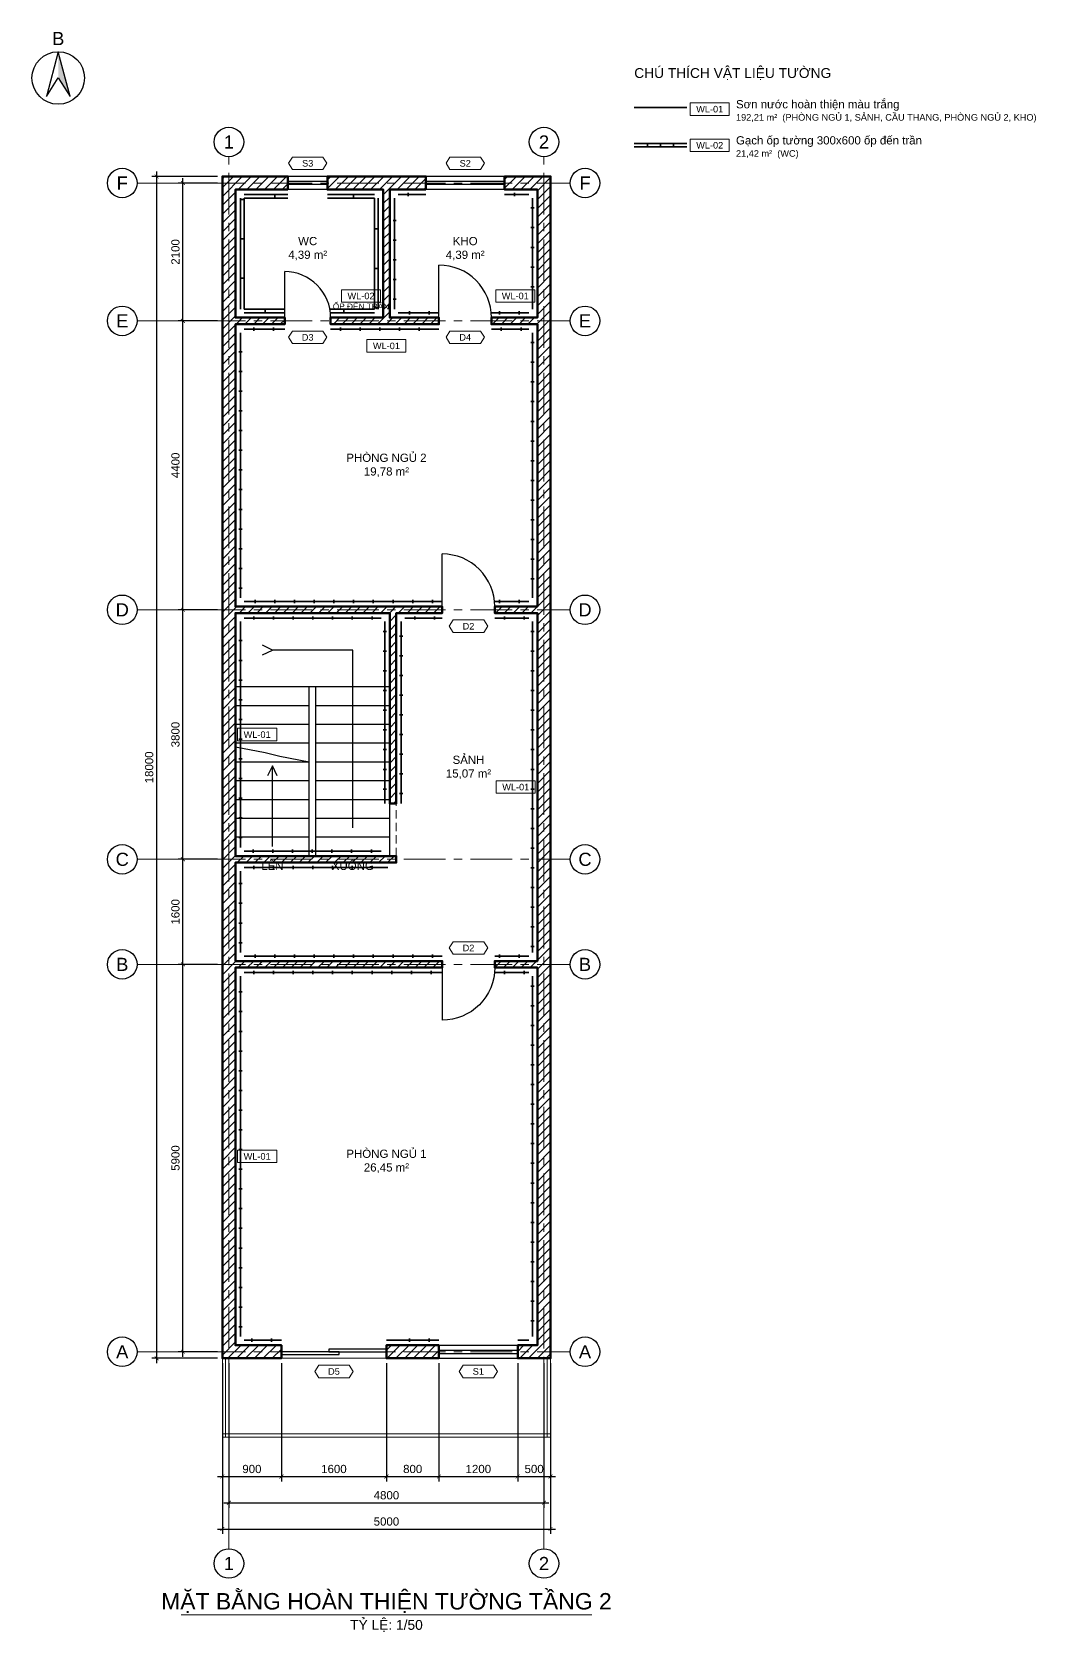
# Model space of a CAD drawing. Header units: millimetres. Extents: x -2900 to 278461, y -22074 to 20200.
# Drawn here: x 91173 to 106469, y -4168 to 20200 of the extents above; entities that cross this region are included whole.
import ezdxf
from ezdxf.enums import TextEntityAlignment as Align

# ---------------------------------------------------------------- set-up
doc = ezdxf.new("R2010")
doc.units = ezdxf.units.MM
doc.header["$LTSCALE"] = 20
doc.linetypes.add('CENTER', pattern=[50.8, 31.75, -6.35, 6.35, -6.35])
doc.linetypes.add('HIDDEN', pattern=[9.525, 6.35, -3.175])
for name, color, linetype, lineweight in [('A-ANNO-DIMS', 1, 'Continuous', 18), ('A-ANNO-NOTE', 7, 'Continuous', 18), ('A-ANNO-ROOM', 7, 'Continuous', 25), ('A-ANNO-SYMB', 7, 'Continuous', 25), ('A-ANNO-TEXT', 7, 'Continuous', 18), ('A-DOOR', 3, 'Continuous', 25), ('A-FLOR-LEVL', 8, 'Continuous', 18), ('A-FLOR-STRS', 6, 'Continuous', 25), ('A-GLAZ', 4, 'Continuous', 25), ('A-OPEN', 8, 'HIDDEN', 18), ('A-WALL', 7, 'Continuous', 50), ('A-WALL-FNSH', 30, 'Continuous', 35), ('A-WALL-PATT', 8, 'Continuous', 9), ('S-GRID', 1, 'CENTER', 18), ('S-GRID-IDEN', 7, 'Continuous', 25)]:
    doc.layers.add(name, color=color, linetype=linetype, lineweight=lineweight)
doc.styles.add('MCP-ARIAL', font='arial.ttf')
doc.dimstyles.new('MCP-1-50', dxfattribs={"dimscale": 50, "dimtxt": 2.5, "dimasz": 1.2, "dimexe": 1.5, "dimexo": 1.5, "dimgap": 1, "dimtad": 1, "dimdec": 0, "dimdsep": 46, "dimtxsty": 'MCP-ARIAL', "dimblk": 'ARCHTICK', "dimblk1": 'ARCHTICK', "dimblk2": 'ARCHTICK', "dimcen": 0.09, "dimdle": 1.5, "dimclrd": 256, "dimclre": 256, "dimclrt": 256, "dimadec": 0, "dimazin": 0, "dimtfac": 1, "dimtdec": 4, "dimtix": 1, "dimtmove": 2, "dimatfit": 3, "dimfxl": 1, "dimtolj": 1, "dimtzin": 0, "dimarcsym": 0})

# ---------------------------------------------------------------- blocks, each defined once
blk = doc.blocks.new('MCP_CUA_LUA_1600_200')
for points in [[(0, 60), (880, 60), (880, 100), (0, 100)], [(720, 100), (1600, 100), (1600, 140), (720, 140)]]:
    blk.add_lwpolyline(points, close=True)
at = {"style": 'MCP-ARIAL', "flags": 1}
for tag, p in [('MA', (800, -100)), ('LOAI', (800, -220)), ('RONG', (800, -340))]:
    blk.add_attdef(tag, p, '', height=80, dxfattribs=at)
blk = doc.blocks.new('MCP_THE_LG_3')
blk.add_lwpolyline([(-5.85, 0), (-4.65, 1.9), (4.65, 1.9), (5.85, 0), (4.65, -1.9), (-4.65, -1.9)], close=True)
at = {"style": 'MCP-ARIAL'}
blk.add_attdef('MA', text='', height=2, dxfattribs=at).set_placement((0, 0), align=Align.MIDDLE_CENTER)
blk = doc.blocks.new('MCP_CUA_SO_1200_200')
for p, q in [((0, 200), (1200, 200)), ((0, 125), (1200, 125)), ((0, 75), (1200, 75)), ((0, 0), (1200, 0))]:
    blk.add_line(p, q)
at = {"style": 'MCP-ARIAL', "flags": 1}
for tag, p in [('MA', (600, -100)), ('LOAI', (600, -220)), ('RONG', (600, -340))]:
    blk.add_attdef(tag, p, '', height=80, dxfattribs=at)
blk = doc.blocks.new('MCP_CUA_DI_800')
blk.add_line((0, 0), (0, 800))
blk.add_arc((0, 0), 800, 359.9964, 90.0036)
at = {"style": 'MCP-ARIAL', "flags": 1}
for tag, p in [('MA', (400, -100)), ('LOAI', (400, -220)), ('RONG', (400, -340))]:
    blk.add_attdef(tag, p, '', height=80, dxfattribs=at)
blk = doc.blocks.new('MCP_CUA_DI_700')
blk.add_line((0, 0), (0, 700))
blk.add_arc((0, 0), 700, 359.9929, 90.0071)
at = {"style": 'MCP-ARIAL', "flags": 1}
for tag, p in [('MA', (350, -100)), ('LOAI', (350, -220)), ('RONG', (350, -340))]:
    blk.add_attdef(tag, p, '', height=80, dxfattribs=at)
blk = doc.blocks.new('MCP_CUA_SO_600_200')
for p, q in [((0, 200), (600, 200)), ((0, 125), (600, 125)), ((0, 75), (600, 75)), ((0, 0), (600, 0))]:
    blk.add_line(p, q)
at = {"style": 'MCP-ARIAL', "flags": 1}
for tag, p in [('MA', (300, -100)), ('LOAI', (300, -220)), ('RONG', (300, -340))]:
    blk.add_attdef(tag, p, '', height=80, dxfattribs=at)
blk = doc.blocks.new('_ArchTick')
at = {"color": 0, "linetype": 'ByBlock', "const_width": 0.15}
blk.add_lwpolyline([(-0.5, -0.5), (0.5, 0.5)], dxfattribs=at)
blk = doc.blocks.new('*D131')
at = {"layer": 'A-ANNO-DIMS', "lineweight": -2, "transparency": 16777216}
for p, q in [((94073, -75), (94073, -1875)), ((94973, -75), (94973, -1875)), ((93998, -1800), (95048, -1800))]:
    blk.add_line(p, q, dxfattribs=at)
at = {"layer": 'Defpoints', "color": 0, "transparency": 16777216}
for p in [(94073, 0), (94973, 0), (94973, -1800)]:
    blk.add_point(p, dxfattribs=at)
at = {"layer": 'A-ANNO-DIMS', "lineweight": -2, "transparency": 16777216, "xscale": 60, "yscale": 60, "zscale": 60, "rotation": 180}
blk.add_blockref('_ArchTick', (94073, -1800), dxfattribs=at)
at = {"layer": 'A-ANNO-DIMS', "lineweight": -2, "transparency": 16777216, "xscale": 60, "yscale": 60, "zscale": 60}
blk.add_blockref('_ArchTick', (94973, -1800), dxfattribs=at)
at = {"layer": 'A-ANNO-DIMS', "transparency": 16777216, "insert": (94523, -1686), "char_height": 125, "attachment_point": 5, "style": 'MCP-ARIAL'}
blk.add_mtext('\\A1;900', dxfattribs=at)
blk = doc.blocks.new('*D132')
at = {"layer": 'A-ANNO-DIMS', "lineweight": -2, "transparency": 16777216}
for p, q in [((94973, -75), (94973, -1875)), ((96573, -75), (96573, -1875)), ((94898, -1800), (96648, -1800))]:
    blk.add_line(p, q, dxfattribs=at)
at = {"layer": 'Defpoints', "color": 0, "transparency": 16777216}
for p in [(94973, 0), (96573, 0), (96573, -1800)]:
    blk.add_point(p, dxfattribs=at)
at = {"layer": 'A-ANNO-DIMS', "lineweight": -2, "transparency": 16777216, "xscale": 60, "yscale": 60, "zscale": 60, "rotation": 180}
blk.add_blockref('_ArchTick', (94973, -1800), dxfattribs=at)
at = {"layer": 'A-ANNO-DIMS', "lineweight": -2, "transparency": 16777216, "xscale": 60, "yscale": 60, "zscale": 60}
blk.add_blockref('_ArchTick', (96573, -1800), dxfattribs=at)
at = {"layer": 'A-ANNO-DIMS', "transparency": 16777216, "insert": (95773, -1686), "char_height": 125, "attachment_point": 5, "style": 'MCP-ARIAL'}
blk.add_mtext('\\A1;1600', dxfattribs=at)
blk = doc.blocks.new('*D133')
at = {"layer": 'A-ANNO-DIMS', "lineweight": -2, "transparency": 16777216}
for p, q in [((96573, -75), (96573, -1875)), ((97373, -75), (97373, -1875)), ((96498, -1800), (97448, -1800))]:
    blk.add_line(p, q, dxfattribs=at)
at = {"layer": 'Defpoints', "color": 0, "transparency": 16777216}
for p in [(96573, 0), (97373, 0), (97373, -1800)]:
    blk.add_point(p, dxfattribs=at)
at = {"layer": 'A-ANNO-DIMS', "lineweight": -2, "transparency": 16777216, "xscale": 60, "yscale": 60, "zscale": 60, "rotation": 180}
blk.add_blockref('_ArchTick', (96573, -1800), dxfattribs=at)
at = {"layer": 'A-ANNO-DIMS', "lineweight": -2, "transparency": 16777216, "xscale": 60, "yscale": 60, "zscale": 60}
blk.add_blockref('_ArchTick', (97373, -1800), dxfattribs=at)
at = {"layer": 'A-ANNO-DIMS', "transparency": 16777216, "insert": (96973, -1686), "char_height": 125, "attachment_point": 5, "style": 'MCP-ARIAL'}
blk.add_mtext('\\A1;800', dxfattribs=at)
blk = doc.blocks.new('*D134')
at = {"layer": 'A-ANNO-DIMS', "lineweight": -2, "transparency": 16777216}
for p, q in [((97373, -75), (97373, -1875)), ((98573, -75), (98573, -1875)), ((97298, -1800), (98648, -1800))]:
    blk.add_line(p, q, dxfattribs=at)
at = {"layer": 'Defpoints', "color": 0, "transparency": 16777216}
for p in [(97373, 0), (98573, 0), (98573, -1800)]:
    blk.add_point(p, dxfattribs=at)
at = {"layer": 'A-ANNO-DIMS', "lineweight": -2, "transparency": 16777216, "xscale": 60, "yscale": 60, "zscale": 60, "rotation": 180}
blk.add_blockref('_ArchTick', (97373, -1800), dxfattribs=at)
at = {"layer": 'A-ANNO-DIMS', "lineweight": -2, "transparency": 16777216, "xscale": 60, "yscale": 60, "zscale": 60}
blk.add_blockref('_ArchTick', (98573, -1800), dxfattribs=at)
at = {"layer": 'A-ANNO-DIMS', "transparency": 16777216, "insert": (97973, -1686), "char_height": 125, "attachment_point": 5, "style": 'MCP-ARIAL'}
blk.add_mtext('\\A1;1200', dxfattribs=at)
blk = doc.blocks.new('*D135')
at = {"layer": 'A-ANNO-DIMS', "lineweight": -2, "transparency": 16777216}
for p, q in [((98573, -75), (98573, -1875)), ((99073, -75), (99073, -1875)), ((98498, -1800), (99148, -1800))]:
    blk.add_line(p, q, dxfattribs=at)
at = {"layer": 'Defpoints', "color": 0, "transparency": 16777216}
for p in [(98573, 0), (99073, 0), (99073, -1800)]:
    blk.add_point(p, dxfattribs=at)
at = {"layer": 'A-ANNO-DIMS', "lineweight": -2, "transparency": 16777216, "xscale": 60, "yscale": 60, "zscale": 60, "rotation": 180}
blk.add_blockref('_ArchTick', (98573, -1800), dxfattribs=at)
at = {"layer": 'A-ANNO-DIMS', "lineweight": -2, "transparency": 16777216, "xscale": 60, "yscale": 60, "zscale": 60}
blk.add_blockref('_ArchTick', (99073, -1800), dxfattribs=at)
at = {"layer": 'A-ANNO-DIMS', "transparency": 16777216, "insert": (98823, -1686), "char_height": 125, "attachment_point": 5, "style": 'MCP-ARIAL'}
blk.add_mtext('\\A1;500', dxfattribs=at)
blk = doc.blocks.new('*D136')
at = {"layer": 'A-ANNO-DIMS', "lineweight": -2, "transparency": 16777216}
for p, q in [((94173, -75), (94173, -2275)), ((98973, -75), (98973, -2275)), ((94098, -2200), (99048, -2200))]:
    blk.add_line(p, q, dxfattribs=at)
at = {"layer": 'Defpoints', "color": 0, "transparency": 16777216}
for p in [(94173, 0), (98973, 0), (98973, -2200)]:
    blk.add_point(p, dxfattribs=at)
at = {"layer": 'A-ANNO-DIMS', "lineweight": -2, "transparency": 16777216, "xscale": 60, "yscale": 60, "zscale": 60, "rotation": 180}
blk.add_blockref('_ArchTick', (94173, -2200), dxfattribs=at)
at = {"layer": 'A-ANNO-DIMS', "lineweight": -2, "transparency": 16777216, "xscale": 60, "yscale": 60, "zscale": 60}
blk.add_blockref('_ArchTick', (98973, -2200), dxfattribs=at)
at = {"layer": 'A-ANNO-DIMS', "transparency": 16777216, "insert": (96573, -2086), "char_height": 125, "attachment_point": 5, "style": 'MCP-ARIAL'}
blk.add_mtext('\\A1;4800', dxfattribs=at)
blk = doc.blocks.new('*D137')
at = {"layer": 'A-ANNO-DIMS', "lineweight": -2, "transparency": 16777216}
for p, q in [((94073, -75), (94073, -2675)), ((99073, -75), (99073, -2675)), ((93998, -2600), (99148, -2600))]:
    blk.add_line(p, q, dxfattribs=at)
at = {"layer": 'Defpoints', "color": 0, "transparency": 16777216}
for p in [(94073, 0), (99073, 0), (99073, -2600)]:
    blk.add_point(p, dxfattribs=at)
at = {"layer": 'A-ANNO-DIMS', "lineweight": -2, "transparency": 16777216, "xscale": 60, "yscale": 60, "zscale": 60, "rotation": 180}
blk.add_blockref('_ArchTick', (94073, -2600), dxfattribs=at)
at = {"layer": 'A-ANNO-DIMS', "lineweight": -2, "transparency": 16777216, "xscale": 60, "yscale": 60, "zscale": 60}
blk.add_blockref('_ArchTick', (99073, -2600), dxfattribs=at)
at = {"layer": 'A-ANNO-DIMS', "transparency": 16777216, "insert": (96573, -2486), "char_height": 125, "attachment_point": 5, "style": 'MCP-ARIAL'}
blk.add_mtext('\\A1;5000', dxfattribs=at)
blk = doc.blocks.new('*D138')
at = {"layer": 'A-ANNO-DIMS', "lineweight": -2, "transparency": 16777216}
for p, q in [((93998, 6000), (93398, 6000)), ((93473, 25), (93473, 6075)), ((93998, 100), (93398, 100))]:
    blk.add_line(p, q, dxfattribs=at)
at = {"layer": 'Defpoints', "color": 0, "transparency": 16777216}
for p in [(93473, 6000), (94073, 6000), (94073, 100)]:
    blk.add_point(p, dxfattribs=at)
at = {"layer": 'A-ANNO-DIMS', "lineweight": -2, "transparency": 16777216, "xscale": 60, "yscale": 60, "zscale": 60}
for p, rotation in [((93473, 6000), 90), ((93473, 100), 270)]:
    blk.add_blockref('_ArchTick', p, dxfattribs=dict(at, rotation=rotation))
at = {"layer": 'A-ANNO-DIMS', "transparency": 16777216, "insert": (93359, 3050), "char_height": 125, "attachment_point": 5, "rotation": 90, "style": 'MCP-ARIAL'}
blk.add_mtext('\\A1;5900', dxfattribs=at)
blk = doc.blocks.new('*D139')
at = {"layer": 'A-ANNO-DIMS', "lineweight": -2, "transparency": 16777216}
for p, q in [((93998, 7600), (93398, 7600)), ((93473, 5925), (93473, 7675)), ((93998, 6000), (93398, 6000))]:
    blk.add_line(p, q, dxfattribs=at)
at = {"layer": 'Defpoints', "color": 0, "transparency": 16777216}
for p in [(93473, 7600), (94073, 7600), (94073, 6000)]:
    blk.add_point(p, dxfattribs=at)
at = {"layer": 'A-ANNO-DIMS', "lineweight": -2, "transparency": 16777216, "xscale": 60, "yscale": 60, "zscale": 60}
for p, rotation in [((93473, 7600), 90), ((93473, 6000), 270)]:
    blk.add_blockref('_ArchTick', p, dxfattribs=dict(at, rotation=rotation))
at = {"layer": 'A-ANNO-DIMS', "transparency": 16777216, "insert": (93359, 6800), "char_height": 125, "attachment_point": 5, "rotation": 90, "style": 'MCP-ARIAL'}
blk.add_mtext('\\A1;1600', dxfattribs=at)
blk = doc.blocks.new('*D140')
at = {"layer": 'A-ANNO-DIMS', "lineweight": -2, "transparency": 16777216}
for p, q in [((93473, 7525), (93473, 11475)), ((93998, 11400), (93398, 11400)), ((93998, 7600), (93398, 7600))]:
    blk.add_line(p, q, dxfattribs=at)
at = {"layer": 'Defpoints', "color": 0, "transparency": 16777216}
for p in [(93473, 11400), (94073, 11400), (94073, 7600)]:
    blk.add_point(p, dxfattribs=at)
at = {"layer": 'A-ANNO-DIMS', "lineweight": -2, "transparency": 16777216, "xscale": 60, "yscale": 60, "zscale": 60}
for p, rotation in [((93473, 11400), 90), ((93473, 7600), 270)]:
    blk.add_blockref('_ArchTick', p, dxfattribs=dict(at, rotation=rotation))
at = {"layer": 'A-ANNO-DIMS', "transparency": 16777216, "insert": (93359, 9500), "char_height": 125, "attachment_point": 5, "rotation": 90, "style": 'MCP-ARIAL'}
blk.add_mtext('\\A1;3800', dxfattribs=at)
blk = doc.blocks.new('*D141')
at = {"layer": 'A-ANNO-DIMS', "lineweight": -2, "transparency": 16777216}
for p, q in [((93473, 11325), (93473, 15875)), ((93998, 15800), (93398, 15800)), ((93998, 11400), (93398, 11400))]:
    blk.add_line(p, q, dxfattribs=at)
at = {"layer": 'Defpoints', "color": 0, "transparency": 16777216}
for p in [(93473, 15800), (94073, 15800), (94073, 11400)]:
    blk.add_point(p, dxfattribs=at)
at = {"layer": 'A-ANNO-DIMS', "lineweight": -2, "transparency": 16777216, "xscale": 60, "yscale": 60, "zscale": 60}
for p, rotation in [((93473, 15800), 90), ((93473, 11400), 270)]:
    blk.add_blockref('_ArchTick', p, dxfattribs=dict(at, rotation=rotation))
at = {"layer": 'A-ANNO-DIMS', "transparency": 16777216, "insert": (93359, 13600), "char_height": 125, "attachment_point": 5, "rotation": 90, "style": 'MCP-ARIAL'}
blk.add_mtext('\\A1;4400', dxfattribs=at)
blk = doc.blocks.new('*D142')
at = {"layer": 'A-ANNO-DIMS', "lineweight": -2, "transparency": 16777216}
for p, q in [((93998, 17900), (93398, 17900)), ((93473, 15725), (93473, 17975)), ((93998, 15800), (93398, 15800))]:
    blk.add_line(p, q, dxfattribs=at)
at = {"layer": 'Defpoints', "color": 0, "transparency": 16777216}
for p in [(93473, 17900), (94073, 17900), (94073, 15800)]:
    blk.add_point(p, dxfattribs=at)
at = {"layer": 'A-ANNO-DIMS', "lineweight": -2, "transparency": 16777216, "xscale": 60, "yscale": 60, "zscale": 60}
for p, rotation in [((93473, 17900), 90), ((93473, 15800), 270)]:
    blk.add_blockref('_ArchTick', p, dxfattribs=dict(at, rotation=rotation))
at = {"layer": 'A-ANNO-DIMS', "transparency": 16777216, "insert": (93359, 16850), "char_height": 125, "attachment_point": 5, "rotation": 90, "style": 'MCP-ARIAL'}
blk.add_mtext('\\A1;2100', dxfattribs=at)
blk = doc.blocks.new('*D143')
at = {"layer": 'A-ANNO-DIMS', "lineweight": -2, "transparency": 16777216}
for p, q in [((93073, -75), (93073, 18075)), ((93998, 18000), (92998, 18000)), ((93998, 0), (92998, 0))]:
    blk.add_line(p, q, dxfattribs=at)
at = {"layer": 'Defpoints', "color": 0, "transparency": 16777216}
for p in [(93073, 18000), (94073, 18000), (94073, 0)]:
    blk.add_point(p, dxfattribs=at)
at = {"layer": 'A-ANNO-DIMS', "lineweight": -2, "transparency": 16777216, "xscale": 60, "yscale": 60, "zscale": 60}
for p, rotation in [((93073, 18000), 90), ((93073, 0), 270)]:
    blk.add_blockref('_ArchTick', p, dxfattribs=dict(at, rotation=rotation))
at = {"layer": 'A-ANNO-DIMS', "transparency": 16777216, "insert": (92959, 9000), "char_height": 125, "attachment_point": 5, "rotation": 90, "style": 'MCP-ARIAL'}
blk.add_mtext('\\A1;18000', dxfattribs=at)
blk = doc.blocks.new('MCP_TRUC')
blk.add_circle((0, 0), 4.5)
at = {"style": 'MCP-ARIAL'}
blk.add_attdef('SO', text='', height=4, dxfattribs=at).set_placement((0, 0), align=Align.MIDDLE_CENTER)
blk = doc.blocks.new('MCP_HUONG_BAC')
blk.add_hatch(color=256).paths.add_polyline_path([(0, 8), (0, 0), (3.6, -5.6)], flags=16)
blk.add_lwpolyline([(0, 8), (-3.6, -5.6), (0, 0), (3.6, -5.6)], close=True)
blk.add_circle((0, 0), 8)
at = {"style": 'MCP-ARIAL'}
blk.add_attdef('KY_HIEU', text='', height=4, dxfattribs=at).set_placement((0, 12), align=Align.MIDDLE_CENTER)
blk = doc.blocks.new('MCP_THE_5')
blk.add_lwpolyline([(-5.95, -1.9), (5.95, -1.9), (5.95, 1.9), (-5.95, 1.9)], close=True)
at = {"style": 'MCP-ARIAL'}
blk.add_attdef('MA', text='', height=2, dxfattribs=at).set_placement((0, 0), align=Align.MIDDLE_CENTER)

msp = doc.modelspace()

# ---------------------------------------------------------------- hatches: boundary and pattern name
at = {"layer": 'A-WALL-PATT'}
h = msp.add_hatch(dxfattribs=at)
h.set_pattern_fill('ANSI31', color=256, scale=30, style=0)
h.paths.add_polyline_path([(98373.226, 18000), (98373.226, 17800), (98873.226, 17800), (98873.226, 15850), (98173.226, 15850), (98173.226, 15750), (98873.226, 15750), (98873.226, 11450), (98223.226, 11450), (98223.226, 11350), (98873.226, 11350), (98873.226, 6050), (98223.226, 6050), (98223.226, 5950), (98873.226, 5950), (98873.226, 200), (98573.226, 200), (98573.226, 0), (99073.226, 0), (99073.226, 18000)], flags=16)
h.paths.add_polyline_path([(97173.226, 17800), (97173.226, 18000), (95673.226, 18000), (95673.226, 17800), (96523.226, 17800), (96523.226, 15850), (95723.226, 15850), (95723.226, 15750), (97373.226, 15750), (97373.226, 15850), (96623.226, 15850), (96623.226, 17800)], flags=16)
h.paths.add_polyline_path([(95073.226, 17800), (95073.226, 18000), (94073.226, 18000), (94073.226, 0), (94973.226, 0), (94973.226, 200), (94273.226, 200), (94273.226, 5950), (97423.226, 5950), (97423.226, 6050), (94273.226, 6050), (94273.226, 7550), (96723.226, 7550), (96723.226, 7650), (94273.226, 7650), (94273.226, 11350), (96623.226, 11350), (96623.226, 8450), (96723.226, 8450), (96723.226, 11350), (97423.226, 11350), (97423.226, 11450), (94273.226, 11450), (94273.226, 15750), (95023.226, 15750), (95023.226, 15850), (94273.226, 15850), (94273.226, 17800)], flags=16)
h.paths.add_polyline_path([(97373.226, 0), (97373.226, 200), (96573.226, 200), (96573.226, 0)], flags=16)

# ---------------------------------------------------------------- linework, layer by layer
at = {"layer": 'A-ANNO-TEXT'}
msp.add_line((93445.73, -3905), (99700.73, -3905), dxfattribs=at)
at = {"layer": 'A-FLOR-LEVL'}
for p, q in [((94123.226, 0), (94123.226, -1200)), ((99023.226, -1200), (99023.226, 0)), ((94073.226, -1150), (99073.226, -1150))]:
    msp.add_line(p, q, dxfattribs=at)
msp.add_lwpolyline([(94073.226, -1200), (99073.226, -1200), (99073.226, 0), (94073.226, 0)], close=True, dxfattribs=at)
at = {"layer": 'A-FLOR-STRS'}
for p, q in [((96623.226, 10225), (94273.226, 10225)), ((95398.226, 7650), (95398.226, 10225)), ((95498.226, 7650), (95498.226, 10225)), ((95398.226, 9938.888889), (94273.226, 9938.888889)), ((96623.226, 9938.888889), (95498.226, 9938.888889)), ((95398.226, 9652.777778), (94273.226, 9652.777778)), ((96623.226, 9652.777778), (95498.226, 9652.777778)), ((95398.226, 9366.666667), (94273.226, 9366.666667)), ((96623.226, 9366.666667), (95498.226, 9366.666667)), ((95398.226, 9080.555556), (94273.226, 9080.555556)), ((96623.226, 9080.555556), (95498.226, 9080.555556)), ((95398.226, 8794.444444), (94273.226, 8794.444444)), ((96623.226, 8794.444444), (95498.226, 8794.444444)), ((95398.226, 8508.333333), (94273.226, 8508.333333)), ((96623.226, 8508.333333), (95498.226, 8508.333333)), ((95398.226, 8222.222222), (94273.226, 8222.222222)), ((96623.226, 8222.222222), (95498.226, 8222.222222)), ((95398.226, 7936.111111), (94273.226, 7936.111111)), ((96623.226, 7936.111111), (95498.226, 7936.111111)), ((96623.226, 7650), (95498.226, 7650))]:
    msp.add_line(p, q, dxfattribs=at)
msp.add_lwpolyline([(96623.226, 7650), (96623.226, 11350), (94273.226, 11350), (94273.226, 7650)], close=True, dxfattribs=at)
for points in [[(94685.726, 10712.5), (94835.726, 10787.5), (94685.726, 10862.5)], [(96060.726, 8079.166667), (96060.726, 10787.5), (94835.726, 10787.5)], [(95398.226, 9080.555556), (94948.226, 9166.388889), (94723.226, 9223.611111), (94273.226, 9309.444444)], [(94910.726, 8873.333333), (94835.726, 9023.333333), (94760.726, 8873.333333)], [(94835.726, 7793.055556), (94835.726, 9023.333333)]]:
    msp.add_lwpolyline(points, dxfattribs=at)
at = {"layer": 'A-OPEN'}
for p, q in [((96623.226, 7650), (96623.226, 8450)), ((96723.226, 7650), (96723.226, 8450))]:
    msp.add_line(p, q, dxfattribs=at)
at = {"layer": 'A-WALL'}
for points in [[(95073.226, 17800), (95073.226, 18000), (94073.226, 18000), (94073.226, 0), (94973.226, 0), (94973.226, 200), (94273.226, 200), (94273.226, 5950), (97423.226, 5950), (97423.226, 6050), (94273.226, 6050), (94273.226, 7550), (96723.226, 7550), (96723.226, 7650), (94273.226, 7650), (94273.226, 11350), (96623.226, 11350), (96623.226, 8450), (96723.226, 8450), (96723.226, 11350), (97423.226, 11350), (97423.226, 11450), (94273.226, 11450), (94273.226, 15750), (95023.226, 15750), (95023.226, 15850), (94273.226, 15850), (94273.226, 17800)], [(97173.226, 17800), (97173.226, 18000), (95673.226, 18000), (95673.226, 17800), (96523.226, 17800), (96523.226, 15850), (95723.226, 15850), (95723.226, 15750), (97373.226, 15750), (97373.226, 15850), (96623.226, 15850), (96623.226, 17800)], [(98373.226, 18000), (98373.226, 17800), (98873.226, 17800), (98873.226, 15850), (98173.226, 15850), (98173.226, 15750), (98873.226, 15750), (98873.226, 11450), (98223.226, 11450), (98223.226, 11350), (98873.226, 11350), (98873.226, 6050), (98223.226, 6050), (98223.226, 5950), (98873.226, 5950), (98873.226, 200), (98573.226, 200), (98573.226, 0), (99073.226, 0), (99073.226, 18000)], [(97373.226, 0), (97373.226, 200), (96573.226, 200), (96573.226, 0)]]:
    msp.add_lwpolyline(points, close=True, dxfattribs=at)
at = {"layer": 'A-WALL-FNSH'}
for p, q in [((100348.23, 19050), (101148.23, 19050)), ((100348.23, 18500), (101148.23, 18500)), ((100348.23, 18450), (101148.23, 18450)), ((100548.23, 18500), (100548.23, 18450)), ((100748.23, 18500), (100748.23, 18450)), ((100948.23, 18500), (100948.23, 18450)), ((94348.23, 15980), (94348.23, 17670)), ((94348.23, 17650), (94403.23, 17650)), ((94403.23, 17725), (95073.23, 17725)), ((94403.23, 17670), (95073.23, 17670)), ((94403.23, 15980), (94403.23, 17670)), ((94873.23, 17725), (94873.23, 17670)), ((95673.23, 17725), (96393.23, 17725)), ((95673.23, 17670), (96393.23, 17670)), ((96073.23, 17725), (96073.23, 17670)), ((96393.23, 17670), (96393.23, 15980)), ((96448.23, 17670), (96448.23, 15980)), ((96698.23, 15980), (96698.23, 17670)), ((96753.23, 17725), (97173.23, 17725)), ((96903.23, 17750), (96903.23, 17700)), ((98373.23, 17725), (98743.23, 17725)), ((98523.23, 17750), (98523.23, 17700)), ((98798.23, 17670), (98798.23, 15980)), ((96673.23, 17330), (96723.23, 17330)), ((98823.23, 17520), (98773.23, 17520)), ((96448.23, 17200), (96393.23, 17200)), ((98823.23, 17220), (98773.23, 17220)), ((94348.23, 17050), (94403.23, 17050)), ((96673.23, 17030), (96723.23, 17030)), ((98823.23, 16920), (98773.23, 16920)), ((96448.23, 16600), (96393.23, 16600)), ((96673.23, 16730), (96723.23, 16730)), ((98823.23, 16620), (98773.23, 16620)), ((94348.23, 16450), (94403.23, 16450)), ((96673.23, 16430), (96723.23, 16430)), ((96673.23, 16130), (96723.23, 16130)), ((98823.23, 16320), (98773.23, 16320)), ((95023.23, 15980), (94403.23, 15980)), ((95023.23, 15925), (94403.23, 15925)), ((94723.23, 15925), (94723.23, 15980)), ((96393.23, 15980), (95723.23, 15980)), ((96393.23, 15925), (95723.23, 15925)), ((95923.23, 15925), (95923.23, 15980)), ((96448.23, 16000), (96393.23, 16000)), ((97373.23, 15925), (96753.23, 15925)), ((96923.23, 15900), (96923.23, 15950)), ((97223.23, 15900), (97223.23, 15950)), ((98743.23, 15925), (98173.23, 15925)), ((98293.23, 15900), (98293.23, 15950)), ((98593.23, 15900), (98593.23, 15950)), ((94348.23, 11580), (94348.23, 15620)), ((94403.23, 15675), (95023.23, 15675)), ((94553.23, 15700), (94553.23, 15650)), ((94853.23, 15700), (94853.23, 15650)), ((95723.23, 15675), (97373.23, 15675)), ((95873.23, 15700), (95873.23, 15650)), ((96173.23, 15700), (96173.23, 15650)), ((96473.23, 15700), (96473.23, 15650)), ((96773.23, 15700), (96773.23, 15650)), ((97073.23, 15700), (97073.23, 15650)), ((98173.23, 15675), (98743.23, 15675)), ((98323.23, 15700), (98323.23, 15650)), ((98623.23, 15700), (98623.23, 15650)), ((98798.23, 15620), (98798.23, 11580)), ((98823.23, 15470), (98773.23, 15470)), ((94323.23, 15330), (94373.23, 15330)), ((98823.23, 15170), (98773.23, 15170)), ((94323.23, 15030), (94373.23, 15030)), ((98823.23, 14870), (98773.23, 14870)), ((94323.23, 14730), (94373.23, 14730)), ((94323.23, 14430), (94373.23, 14430)), ((98823.23, 14570), (98773.23, 14570)), ((98823.23, 14270), (98773.23, 14270)), ((94323.23, 14130), (94373.23, 14130)), ((98823.23, 13970), (98773.23, 13970)), ((94323.23, 13830), (94373.23, 13830)), ((98823.23, 13670), (98773.23, 13670)), ((94323.23, 13530), (94373.23, 13530)), ((94323.23, 13230), (94373.23, 13230)), ((98823.23, 13370), (98773.23, 13370)), ((94323.23, 12930), (94373.23, 12930)), ((98823.23, 13070), (98773.23, 13070)), ((98823.23, 12770), (98773.23, 12770)), ((94323.23, 12630), (94373.23, 12630)), ((98823.23, 12470), (98773.23, 12470)), ((94323.23, 12330), (94373.23, 12330)), ((94323.23, 12030), (94373.23, 12030)), ((98823.23, 12170), (98773.23, 12170)), ((94323.23, 11730), (94373.23, 11730)), ((98823.23, 11870), (98773.23, 11870)), ((97423.23, 11525), (94403.23, 11525)), ((94573.23, 11500), (94573.23, 11550)), ((94873.23, 11500), (94873.23, 11550)), ((95173.23, 11500), (95173.23, 11550)), ((95473.23, 11500), (95473.23, 11550)), ((95773.23, 11500), (95773.23, 11550)), ((96073.23, 11500), (96073.23, 11550)), ((96373.23, 11500), (96373.23, 11550)), ((96673.23, 11500), (96673.23, 11550)), ((96973.23, 11500), (96973.23, 11550)), ((97273.23, 11500), (97273.23, 11550)), ((98743.23, 11525), (98223.23, 11525)), ((98293.23, 11500), (98293.23, 11550)), ((98593.23, 11500), (98593.23, 11550)), ((94348.23, 7780), (94348.23, 11220)), ((94403.23, 11275), (96493.23, 11275)), ((94553.23, 11300), (94553.23, 11250)), ((94853.23, 11300), (94853.23, 11250)), ((95153.23, 11300), (95153.23, 11250)), ((95453.23, 11300), (95453.23, 11250)), ((95753.23, 11300), (95753.23, 11250)), ((96053.23, 11300), (96053.23, 11250)), ((96353.23, 11300), (96353.23, 11250)), ((96548.23, 11220), (96548.23, 8450)), ((96798.23, 8450), (96798.23, 11220)), ((96853.23, 11275), (97423.23, 11275)), ((97003.23, 11300), (97003.23, 11250)), ((97303.23, 11300), (97303.23, 11250)), ((98223.23, 11275), (98743.23, 11275)), ((98373.23, 11300), (98373.23, 11250)), ((98673.23, 11300), (98673.23, 11250)), ((98798.23, 11220), (98798.23, 6180)), ((96573.23, 11070), (96523.23, 11070)), ((96773.23, 11000), (96823.23, 11000)), ((98823.23, 11070), (98773.23, 11070)), ((94323.23, 10930), (94373.23, 10930)), ((96573.23, 10770), (96523.23, 10770)), ((98823.23, 10770), (98773.23, 10770)), ((94323.23, 10630), (94373.23, 10630)), ((96773.23, 10700), (96823.23, 10700)), ((94323.23, 10330), (94373.23, 10330)), ((96573.23, 10470), (96523.23, 10470)), ((96773.23, 10400), (96823.23, 10400)), ((98823.23, 10470), (98773.23, 10470)), ((94323.23, 10030), (94373.23, 10030)), ((96573.23, 10170), (96523.23, 10170)), ((96773.23, 10100), (96823.23, 10100)), ((98823.23, 10170), (98773.23, 10170)), ((96573.23, 9870), (96523.23, 9870)), ((96773.23, 9800), (96823.23, 9800)), ((98823.23, 9870), (98773.23, 9870)), ((94323.23, 9730), (94373.23, 9730)), ((96573.23, 9570), (96523.23, 9570)), ((98823.23, 9570), (98773.23, 9570)), ((94323.23, 9430), (94373.23, 9430)), ((96573.23, 9270), (96523.23, 9270)), ((96773.23, 9500), (96823.23, 9500)), ((98823.23, 9270), (98773.23, 9270)), ((94323.23, 9130), (94373.23, 9130)), ((96773.23, 9200), (96823.23, 9200)), ((94323.23, 8830), (94373.23, 8830)), ((96573.23, 8970), (96523.23, 8970)), ((96773.23, 8900), (96823.23, 8900)), ((98823.23, 8970), (98773.23, 8970)), ((94323.23, 8530), (94373.23, 8530)), ((96573.23, 8670), (96523.23, 8670)), ((96773.23, 8600), (96823.23, 8600)), ((98823.23, 8670), (98773.23, 8670)), ((98823.23, 8370), (98773.23, 8370)), ((94323.23, 8230), (94373.23, 8230)), ((98823.23, 8070), (98773.23, 8070)), ((94323.23, 7930), (94373.23, 7930)), ((96493.23, 7725), (94403.23, 7725)), ((94543.23, 7700), (94543.23, 7750)), ((94843.23, 7700), (94843.23, 7750)), ((95143.23, 7700), (95143.23, 7750)), ((95443.23, 7700), (95443.23, 7750)), ((95743.23, 7700), (95743.23, 7750)), ((96043.23, 7700), (96043.23, 7750)), ((96343.23, 7700), (96343.23, 7750)), ((98823.23, 7770), (98773.23, 7770)), ((94348.23, 6180), (94348.23, 7420)), ((94403.23, 7475), (96593.23, 7475)), ((94553.23, 7500), (94553.23, 7450)), ((94853.23, 7500), (94853.23, 7450)), ((95153.23, 7500), (95153.23, 7450)), ((95453.23, 7500), (95453.23, 7450)), ((95753.23, 7500), (95753.23, 7450)), ((96053.23, 7500), (96053.23, 7450)), ((96353.23, 7500), (96353.23, 7450)), ((98823.23, 7470), (98773.23, 7470)), ((94323.23, 7230), (94373.23, 7230)), ((98823.23, 7170), (98773.23, 7170)), ((94323.23, 6930), (94373.23, 6930)), ((98823.23, 6870), (98773.23, 6870)), ((94323.23, 6630), (94373.23, 6630)), ((98823.23, 6570), (98773.23, 6570)), ((94323.23, 6330), (94373.23, 6330)), ((97423.23, 6125), (94403.23, 6125)), ((94573.23, 6100), (94573.23, 6150)), ((94873.23, 6100), (94873.23, 6150)), ((95173.23, 6100), (95173.23, 6150)), ((95473.23, 6100), (95473.23, 6150)), ((95773.23, 6100), (95773.23, 6150)), ((96073.23, 6100), (96073.23, 6150)), ((96373.23, 6100), (96373.23, 6150)), ((96673.23, 6100), (96673.23, 6150)), ((96973.23, 6100), (96973.23, 6150)), ((97273.23, 6100), (97273.23, 6150)), ((98743.23, 6125), (98223.23, 6125)), ((98293.23, 6100), (98293.23, 6150)), ((98593.23, 6100), (98593.23, 6150)), ((98823.23, 6270), (98773.23, 6270)), ((94403.23, 5875), (97423.23, 5875)), ((94553.23, 5900), (94553.23, 5850)), ((94853.23, 5900), (94853.23, 5850)), ((95153.23, 5900), (95153.23, 5850)), ((95453.23, 5900), (95453.23, 5850)), ((95753.23, 5900), (95753.23, 5850)), ((96053.23, 5900), (96053.23, 5850)), ((96353.23, 5900), (96353.23, 5850)), ((96653.23, 5900), (96653.23, 5850)), ((96953.23, 5900), (96953.23, 5850)), ((97253.23, 5900), (97253.23, 5850)), ((98223.23, 5875), (98743.23, 5875)), ((98373.23, 5900), (98373.23, 5850)), ((98673.23, 5900), (98673.23, 5850)), ((94348.23, 330), (94348.23, 5820)), ((98823.23, 5670), (98773.23, 5670)), ((98798.23, 5820), (98798.23, 330)), ((94323.23, 5580), (94373.23, 5580)), ((98823.23, 5370), (98773.23, 5370)), ((94323.23, 5280), (94373.23, 5280)), ((94323.23, 4980), (94373.23, 4980)), ((98823.23, 5070), (98773.23, 5070)), ((94323.23, 4680), (94373.23, 4680)), ((98823.23, 4770), (98773.23, 4770)), ((98823.23, 4470), (98773.23, 4470)), ((94323.23, 4380), (94373.23, 4380)), ((98823.23, 4170), (98773.23, 4170)), ((94323.23, 4080), (94373.23, 4080)), ((94323.23, 3780), (94373.23, 3780)), ((98823.23, 3870), (98773.23, 3870)), ((94323.23, 3480), (94373.23, 3480)), ((98823.23, 3570), (98773.23, 3570)), ((94323.23, 3180), (94373.23, 3180)), ((98823.23, 3270), (98773.23, 3270)), ((98823.23, 2970), (98773.23, 2970)), ((94323.23, 2880), (94373.23, 2880)), ((94323.23, 2580), (94373.23, 2580)), ((98823.23, 2670), (98773.23, 2670)), ((94323.23, 2280), (94373.23, 2280)), ((98823.23, 2370), (98773.23, 2370)), ((94323.23, 1980), (94373.23, 1980)), ((98823.23, 2070), (98773.23, 2070)), ((98823.23, 1770), (98773.23, 1770)), ((94323.23, 1680), (94373.23, 1680)), ((98823.23, 1470), (98773.23, 1470)), ((94323.23, 1380), (94373.23, 1380)), ((94323.23, 1080), (94373.23, 1080)), ((98823.23, 1170), (98773.23, 1170)), ((94323.23, 780), (94373.23, 780)), ((98823.23, 870), (98773.23, 870)), ((98823.23, 570), (98773.23, 570)), ((94323.23, 480), (94373.23, 480)), ((94973.23, 275), (94403.23, 275)), ((94523.23, 250), (94523.23, 300)), ((94823.23, 250), (94823.23, 300)), ((97373.23, 275), (96573.23, 275)), ((96923.23, 250), (96923.23, 300)), ((97223.23, 250), (97223.23, 300)), ((98743.23, 275), (98573.23, 275))]:
    msp.add_line(p, q, dxfattribs=at)
at = {"layer": 'S-GRID'}
for p, q in [((94173.226, -2900), (94173.226, 18300)), ((98973.226, -2900), (98973.226, 18300)), ((92773.226, 17900), (99373.226, 17900)), ((92773.226, 15800), (99373.226, 15800)), ((92773.226, 11400), (99373.226, 11400)), ((92773.226, 7600), (99373.226, 7600)), ((92773.226, 6000), (99373.226, 6000)), ((92773.226, 100), (99373.226, 100))]:
    msp.add_line(p, q, dxfattribs=at)

# ---------------------------------------------------------------- block references
at = {"layer": 'A-ANNO-NOTE', "xscale": 50, "yscale": 50, "zscale": 50}
for p, values in [((101498.23, 19025), {'MA': 'WL-01'}), ((101498.23, 18475), {'MA': 'WL-02'}), ((96185.73, 16180), {'MA': 'WL-02'}), ((98535.73, 16180), {'MA': 'WL-01'}), ((96573.23, 15420), {'MA': 'WL-01'}), ((94603.23, 9500), {'MA': 'WL-01'}), ((98543.23, 8700), {'MA': 'WL-01'}), ((94603.23, 3075), {'MA': 'WL-01'})]:
    msp.add_blockref('MCP_THE_5', p, dxfattribs=at).add_auto_attribs(values)
at = {"layer": 'A-ANNO-SYMB', "xscale": 50, "yscale": 50, "zscale": 50}
msp.add_blockref('MCP_HUONG_BAC', (91573.23, 19500), dxfattribs=at).add_auto_attribs({'KY_HIEU': 'B'})
at = {"layer": 'A-ANNO-TEXT', "xscale": 50, "yscale": 50, "zscale": 50}
for p, values in [((95373.23, 18200), {'MA': 'S3'}), ((97773.23, 18200), {'MA': 'S2'}), ((95373.23, 15550), {'MA': 'D3'}), ((97773.23, 15550), {'MA': 'D4'}), ((97823.23, 11150), {'MA': 'D2'}), ((97823.23, 6250), {'MA': 'D2'}), ((95773.23, -200), {'MA': 'D5'}), ((97973.23, -200), {'MA': 'S1'})]:
    msp.add_blockref('MCP_THE_LG_3', p, dxfattribs=at).add_auto_attribs(values)
at = {"layer": 'A-DOOR'}
for name, p in [('MCP_CUA_DI_800', (97373.226, 15850)), ('MCP_CUA_DI_700', (95023.226, 15850)), ('MCP_CUA_DI_800', (97423.226, 11450)), ('MCP_CUA_LUA_1600_200', (94973.226, 0))]:
    msp.add_blockref(name, p, dxfattribs=at)
at = {"layer": 'A-DOOR', "xscale": -1, "rotation": 180}
msp.add_blockref('MCP_CUA_DI_800', (97423.226, 5950), dxfattribs=at)
at = {"layer": 'A-GLAZ', "rotation": 180}
for name, p in [('MCP_CUA_SO_600_200', (95673.226, 18000)), ('MCP_CUA_SO_1200_200', (98373.226, 18000))]:
    msp.add_blockref(name, p, dxfattribs=at)
at = {"layer": 'A-GLAZ'}
msp.add_blockref('MCP_CUA_SO_1200_200', (97373.226, 0), dxfattribs=at)
at = {"layer": 'S-GRID-IDEN', "xscale": 50, "yscale": 50, "zscale": 50}
for p, values in [((94173.23, 18525), {'SO': '1'}), ((98973.23, 18525), {'SO': '2'}), ((92548.23, 17900), {'SO': 'F'}), ((99598.23, 17900), {'SO': 'F'}), ((92548.23, 15800), {'SO': 'E'}), ((99598.23, 15800), {'SO': 'E'}), ((92548.23, 11400), {'SO': 'D'}), ((99598.23, 11400), {'SO': 'D'}), ((92548.23, 7600), {'SO': 'C'}), ((99598.23, 7600), {'SO': 'C'}), ((92548.23, 6000), {'SO': 'B'}), ((99598.23, 6000), {'SO': 'B'}), ((92548.23, 100), {'SO': 'A'}), ((99598.23, 100), {'SO': 'A'}), ((94173.23, -3125), {'SO': '1'}), ((98973.23, -3125), {'SO': '2'})]:
    msp.add_blockref('MCP_TRUC', p, dxfattribs=at).add_auto_attribs(values)

# ---------------------------------------------------------------- texts
at = {"layer": 'A-ANNO-NOTE', "style": 'MCP-ARIAL'}
for s, height, p in [('Sơn nước hoàn thiện màu trắng', 125, (101898.23, 19100)), ('192,21 m²  (PHÒNG NGỦ 1, SẢNH, CẦU THANG, PHÒNG NGỦ 2, KHO)', 100, (101898.23, 18900)), ('Gạch ốp tường 300x600 ốp đến trần', 125, (101898.23, 18550)), ('21,42 m²  (WC)', 100, (101898.23, 18350))]:
    msp.add_text(s, height=height, dxfattribs=at).set_placement(p, align=Align.MIDDLE_LEFT)
msp.add_text('ỐP ĐẾN TRẦN', height=90, dxfattribs=at).set_placement((96185.73, 16020), align=Align.MIDDLE_CENTER)
at = {"layer": 'A-ANNO-ROOM', "char_height": 125, "attachment_point": 5, "style": 'MCP-ARIAL'}
for s, insert in [('WC\\P4,39 m²', (95373.226, 16900)), ('KHO\\P4,39 m²', (97773.226, 16900)), ('PHÒNG NGỦ 2\\P19,78 m²', (96573.226, 13600)), ('SẢNH\\P15,07 m²', (97823.226, 9000)), ('PHÒNG NGỦ 1\\P26,45 m²', (96573.226, 3000))]:
    msp.add_mtext(s, dxfattribs=dict(at, insert=insert))
at = {"layer": 'A-ANNO-TEXT', "style": 'MCP-ARIAL'}
msp.add_text('CHÚ THÍCH VẬT LIỆU TƯỜNG', height=150, dxfattribs=at).set_placement((100348.23, 19500))
for s, p in [('LÊN', (94835.726, 7500)), ('XUỐNG', (96060.726, 7500))]:
    msp.add_text(s, height=125, dxfattribs=at).set_placement(p, align=Align.MIDDLE_CENTER)
for s, height, p in [('MẶT BẰNG HOÀN THIỆN TƯỜNG TẦNG 2', 250, (96573.23, -3825)), ('TỶ LỆ: 1/50', 150, (96573.23, -4135))]:
    msp.add_text(s, height=height, dxfattribs=at).set_placement(p, align=Align.CENTER)

# ---------------------------------------------------------------- dimensions: what is measured, and where the dimension line sits
at = {"layer": 'A-ANNO-DIMS'}
for base, p1, p2, picture, middle in [((93073.226, 18000), (94073.226, 0), (94073.226, 18000), '*D143', (92959.404377, 9000)), ((93473.226, 17900), (94073.226, 15800), (94073.226, 17900), '*D142', (93359.404377, 16850)), ((93473.226, 15800), (94073.226, 11400), (94073.226, 15800), '*D141', (93359.404377, 13600)), ((93473.226, 11400), (94073.226, 7600), (94073.226, 11400), '*D140', (93359.361744, 9500)), ((93473.226, 7600), (94073.226, 6000), (94073.226, 7600), '*D139', (93359.404377, 6800)), ((93473.226, 6000), (94073.226, 100), (94073.226, 6000), '*D138', (93359.404377, 3050))]:
    dim = msp.add_linear_dim(base=base, p1=p1, p2=p2, angle=90, dimstyle='MCP-1-50', dxfattribs=at)
    dim.commit()
    dim.dimension.update_dxf_attribs({"geometry": picture, "text_midpoint": middle})
for base, p1, p2, picture, middle in [((94973.226, -1800), (94073.226, 0), (94973.226, 0), '*D131', (94523.226, -1686.178377)), ((99073.226, -2600), (94073.226, 0), (99073.226, 0), '*D137', (96573.226, -2486.178377)), ((98973.226, -2200), (94173.226, 0), (98973.226, 0), '*D136', (96573.226, -2086.178377)), ((96573.226, -1800), (94973.226, 0), (96573.226, 0), '*D132', (95773.226, -1686.178377)), ((97373.226, -1800), (96573.226, 0), (97373.226, 0), '*D133', (96973.226, -1686.178377)), ((98573.226, -1800), (97373.226, 0), (98573.226, 0), '*D134', (97973.226, -1686.178377)), ((99073.226, -1800), (98573.226, 0), (99073.226, 0), '*D135', (98823.226, -1686.178377))]:
    dim = msp.add_linear_dim(base=base, p1=p1, p2=p2, dimstyle='MCP-1-50', dxfattribs=at)
    dim.commit()
    dim.dimension.update_dxf_attribs({"geometry": picture, "text_midpoint": middle})

doc.saveas('drawing.dxf')
